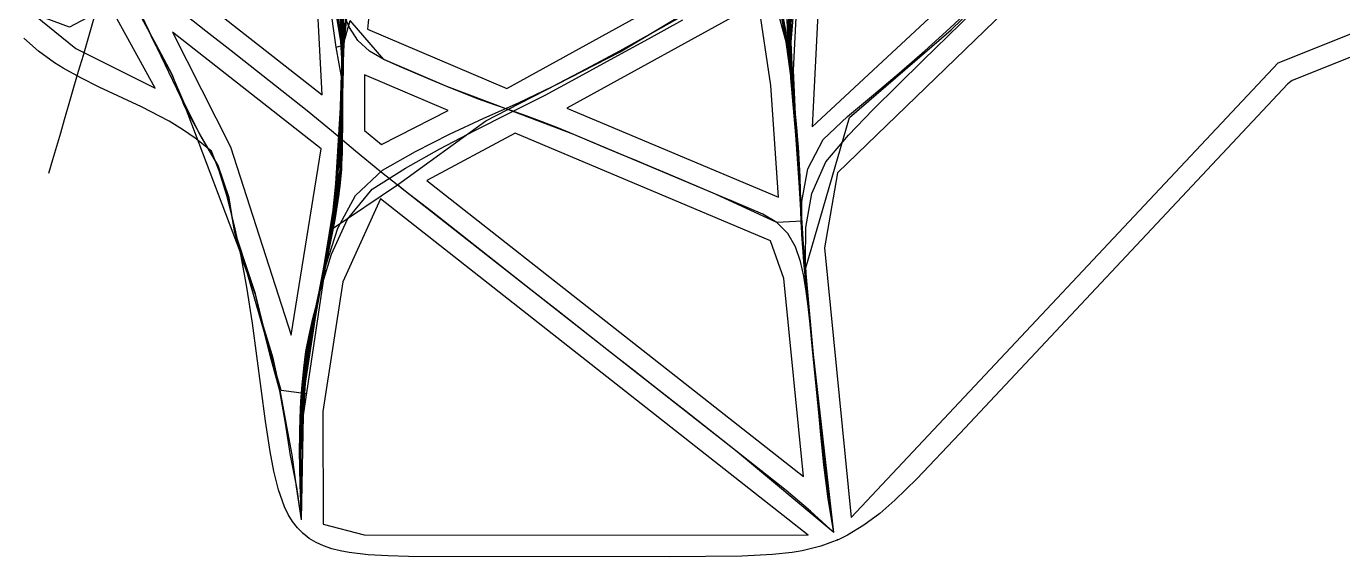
# Model space of a CAD drawing. Header units: metres. Extents: x 465982 to 489928, y 209046 to 231790.
# Drawn here: x 471923 to 476015, y 209046 to 210695 of the extents above; entities that cross this region are included whole.
import ezdxf

# ---------------------------------------------------------------- set-up
doc = ezdxf.new("R2010")
doc.units = ezdxf.units.M
for name, color, linetype in [('ANCHORS_OUTSIDE', 30, 'CONTINUOUS'), ('CELL', 1, 'CONTINUOUS'), ('GREEN_CORRIDOR_EDGES', 3, 'CONTINUOUS'), ('GREEN_CORRIDOR_PARCELS', 3, 'CONTINUOUS'), ('WOOL_PARCELS', 32, 'CONTINUOUS'), ('WOOL_ROADS_L1', 30, 'CONTINUOUS'), ('WOOL_ROADS_L2', 94, 'CONTINUOUS'), ('WOOL_THREADS', 8, 'CONTINUOUS')]:
    doc.layers.add(name, color=color, linetype=linetype)

msp = doc.modelspace()

# ---------------------------------------------------------------- linework, layer by layer
at = {"layer": 'ANCHORS_OUTSIDE'}
for p in [(472783.4, 209117.57), (474445.003, 209097.983)]:
    msp.add_point(p, dxfattribs=at)
at = {"layer": 'CELL'}
msp.add_lwpolyline([(477859.17, 211327.58), (475857.9, 210527), (475844.94, 210516.35), (474825.17, 209428.63), (474691.47, 209288.23), (474623.15, 209221.43), (474576.12, 209180.3), (474527.19, 209143.58), (474475.76, 209112.62), (474448.97, 209099.61), (474421.44, 209088.32), (474393.18, 209078.72), (474334.6, 209064.27), (474304.39, 209059.16), (474242.54, 209052.25), (474147.34, 209047.48), (473921.19, 209045.64), (473111.45, 209046.52), (473047.92, 209048.05), (472985.99, 209051.47), (472926.95, 209058.25), (472899.01, 209063.49), (472872.42, 209070.29), (472847.4, 209078.92), (472824.13, 209089.57), (472802.77, 209102.42), (472783.4, 209117.57), (472766.06, 209135.04), (472750.72, 209154.8), (472737.28, 209176.73), (472725.61, 209200.65), (472706.76, 209253.53), (472692.49, 209311.48), (472681.19, 209372.62), (472667.15, 209467.34), (472626.34, 209772.2), (472608.63, 209884.27), (472591.09, 209979.91), (472570.6, 210074.92), (472546.27, 210168.94), (472522.19, 210246.14), (472499.32, 210307.09), (472448.37, 210347.57), (472408.15, 210374.72), (472366.71, 210399.97), (472280.81, 210445.09), (472149.39, 210506.2), (472092.41, 210534.58), (472037.56, 210565.22), (472011.25, 210581.73), (471961.43, 210617.74), (471915.84, 210658.27)], dxfattribs=at)
at = {"layer": 'GREEN_CORRIDOR_EDGES'}
msp.add_lwpolyline([(471993.457, 210238.737), (472005.658, 210280.67), (472017.834, 210322.363), (472030.034, 210364.214), (472042.2, 210405.88), (472056.644, 210455.634), (472071.265, 210505.777), (472085.848, 210555.862), (472100.463, 210605.97), (472117.119, 210663.322), (472134.153, 210721.837)], dxfattribs=at)
at = {"layer": 'GREEN_CORRIDOR_PARCELS'}
msp.add_lwpolyline([(472323.22, 210502.925), (472183.257, 210759.163), (472057.407, 210692.622), (471982.222, 210720.219), (471973.162, 210793.653), (472049.727, 210880.304), (471883.154, 211089.009), (471831.555, 210901.516), (471930.214, 210745.532), (472076.797, 210625.826)], close=True, dxfattribs=at)
at = {"layer": 'WOOL_PARCELS'}
for points in [[(474487.859, 209167.085), (475814.327, 210581.939), (479962.849, 212241.497), (475879.686, 211585.047), (475452.403, 211214.215), (474445.15, 210239.153), (474403.999, 210006.828)], [(474366.068, 210382.612), (475094.22, 211060.632), (475457.274, 211504.444), (474618.369, 211362.677), (474446.98, 211009.712), (474384.851, 210754.125)], [(473416.858, 210501.638), (474135.929, 210899.268), (473943.689, 211115.935), (473798.178, 211208.038), (473070.028, 211060.997), (472996.32, 210812.278), (472983.376, 210686.097)], [(472842.519, 210482.308), (472828.106, 210757.648), (472692.537, 210975.671), (472325.252, 210888.877)], [(474261.024, 210164.261), (474237.592, 210511.596), (474199.017, 210768.281), (473603.674, 210440.754)], [(472746.384, 209734.436), (472839.266, 210313.764), (472377.111, 210677.296), (472557.631, 210320.612)], [(473027.625, 210327.409), (473234.727, 210433.129), (472974.004, 210543.999), (472974.777, 210370.764)], [(474339.477, 209294.641), (474277.721, 209910.495), (474236.937, 210028.596), (473442.97, 210362.564), (473168.4, 210216.092)], [(472973.236, 209113.863), (474353.811, 209112.363), (473023.757, 210158.903), (472906.983, 209900.684), (472844.973, 209497.415), (472845.54, 209146.52)]]:
    msp.add_lwpolyline(points, close=True, dxfattribs=at)
at = {"layer": 'WOOL_ROADS_L1'}
for points in [[(474433.228, 209120.532), (474370.19, 209674.668), (474339.623, 210017.535), (474303.768, 210577.817), (474229.72, 210854.161), (474093.803, 211108.955), (473932.77, 211440.918), (473760.086, 211679.77), (473529.499, 211917.008), (473333.327, 212085.051), (473033.546, 212303.898), (472818.511, 212500.944), (472758.618, 212520.357)], [(472778.325, 209160.231), (472784.96, 209485.551), (472870.548, 210063.674), (472885.706, 210205.067), (472905.075, 210526.821), (472886.3, 210630.936), (472865.768, 210776.839), (472848.828, 210838.737), (472653.937, 211100.202), (472567.126, 211207.777), (472488.718, 211296.649), (472478.498, 211317.604), (472440.277, 211541.342)]]:
    msp.add_lwpolyline(points, dxfattribs=at)
at = {"layer": 'WOOL_ROADS_L2'}
for points in [[(474346.124, 209944.611), (474482.568, 210412.115), (474798.077, 210684.829), (475099.472, 210977.695), (475380.931, 211289.295), (475437.387, 211375.974)], [(472794.101, 209552.673), (472715.287, 209562.81), (472600.32, 209962.07), (472414.625, 210451.259), (472233.141, 210830.322)], [(473420.199, 210436.262), (473769.578, 210615.496), (474174.904, 210859.122)], [(472886.3, 210630.936), (472907.656, 210636.751), (472929.91, 210713.395)], [(473420.199, 210436.262), (473230.047, 210508.118), (473034.126, 210591.962), (472929.91, 210713.395)], [(473351.134, 210400.832), (473420.199, 210436.262)], [(474335.002, 210089.74), (474255.802, 210084.671), (474066.079, 210173.352), (473624.893, 210358.912), (473420.199, 210436.262)], [(472870.548, 210063.674), (473077.171, 210202.665), (473351.134, 210400.832)], [(473101.233, 210182.937), (473077.171, 210202.665)], [(474433.228, 209120.532), (474127.721, 209375.593), (473101.233, 210182.937)]]:
    msp.add_lwpolyline(points, dxfattribs=at)
at = {"layer": 'WOOL_THREADS'}
for points in [[(472778.325, 209160.231), (472777.981, 209373.148), (472790.553, 209585.618), (472822.889, 209795.908), (472861.315, 210005.028), (472890.973, 210215.372), (472901.635, 210427.512), (472908.198, 210639.957), (472928.813, 210851.222), (472992.266, 211054.586), (473078.257, 211249.223), (473174.058, 211439.382), (473287.099, 211619.785), (473420.545, 211785.893), (473563.175, 211944.174), (473702.072, 212106.021), (473815.898, 212285.931), (473892.278, 212485.338), (473952.266, 212690.167), (474007.118, 212896.351), (474061.465, 213102.946), (474126.277, 213306.274), (474212.949, 213501.584)], [(474433.228, 209120.532), (474406.358, 209325.555), (474383.91, 209531.131), (474363.474, 209736.559), (474344.816, 209941.962), (474329.479, 210147.307), (474316.976, 210353.046), (474307.684, 210558.546), (474318.063, 210763.843), (474366.685, 210963.862), (474442.783, 211154.9), (474532.684, 211340.046), (474627.22, 211523.161), (474718.563, 211707.849), (474802.628, 211895.627), (474877.402, 212087.394), (474946.833, 212280.965), (475013.866, 212475.177), (475083.386, 212668.152), (475166.233, 212855.473), (475277.089, 213027.502), (475412.43, 213181.532), (475553.313, 213330.623), (475679.305, 213492.675)], [(474433.228, 209120.532), (474407.539, 209310.294), (474386.575, 209500.376), (474367.549, 209690.149), (474349.712, 209880.316), (474334.449, 210071.227), (474322.949, 210262.782), (474309.088, 210454.275), (474300.614, 210646.056), (474316.206, 210837.161)], [(472778.325, 209160.231), (472774.625, 209288.598), (472773.781, 209415.948), (472778.991, 209543.693), (472794.944, 209670.485), (472820.008, 209796.074), (472847.665, 209921.166), (472874.278, 210046.384), (472895.968, 210172.335), (472906.214, 210299.461), (472907.331, 210427.349), (472906.76, 210555.375), (472902.815, 210683.46), (472904.803, 210811.729)], [(472778.325, 209160.231), (472776.993, 209346.509), (472784.406, 209532.144), (472805.606, 209716.906), (472839.94, 209899.804), (472873.077, 210082.81), (472895.528, 210267.679), (472903.819, 210453.795), (472911.109, 210640.071), (472930.116, 210825.365)], [(474433.228, 209120.532), (474416.842, 209225.031), (474403.565, 209328.519), (474393.193, 209432.382), (474383.135, 209536.485), (474372.961, 209640.327), (474362.628, 209744.191), (474352.293, 209848.088), (474342.442, 209951.787), (474334.279, 210055.759), (474329.564, 210160.134), (474325.982, 210264.886), (474319.172, 210369.651), (474309.13, 210474.359), (474297.617, 210579.078), (474283.128, 210683.454), (474260.81, 210786.4)], [(474433.228, 209120.532), (474411.968, 209272.351), (474394.755, 209424.069), (474379.151, 209576.047), (474363.997, 209728.511), (474349.402, 209880.624), (474336.52, 210033.407), (474327.286, 210186.163), (474318.418, 210339.529), (474306.686, 210492.506), (474298.251, 210645.81), (474304.597, 210799.121)], [(472778.325, 209160.231), (472776.254, 209229.367), (472774.595, 209297.001), (472773.534, 209363.631), (472773.621, 209429.835), (472775.575, 209496), (472779.384, 209562.256), (472786.393, 209628.434), (472795.822, 209694.739), (472808.814, 209760.278), (472824.672, 209825.4), (472839.972, 209890.711), (472854.492, 209955.801), (472868.015, 210020.912), (472880.571, 210086.575), (472891.063, 210152.812), (472899.28, 210219.24), (472903.463, 210286.165), (472903.983, 210353.228), (472904.775, 210420.536), (472906.112, 210487.878), (472907.305, 210555.119), (472905.132, 210622.426), (472898.349, 210688.781), (472886.573, 210754.672)], [(472778.325, 209160.231), (472776.014, 209243.415), (472774.382, 209324.864), (472774.61, 209405.579), (472776.662, 209486.434), (472781.582, 209567.059), (472791.018, 209647.435), (472804.08, 209727.514), (472821.497, 209806.936), (472839.116, 209885.901), (472856.258, 209965.046), (472872.276, 210044.314), (472886.54, 210123.806), (472897.679, 210203.898), (472903.301, 210284.44), (472904.394, 210365.113), (472905.494, 210445.805), (472906.66, 210526.933), (472904.883, 210607.739), (472896.93, 210687.61), (472881.358, 210766.552)], [(472778.325, 209160.231), (472775.452, 209275.238), (472774.536, 209388.924), (472777.796, 209502.554), (472787.239, 209616.083), (472804.034, 209728.83), (472828.292, 209840.59), (472853.073, 209952.3), (472876.103, 210064.261), (472894.877, 210176.785), (472904.259, 210290.252), (472906.165, 210404.134), (472907.007, 210518.089), (472905.314, 210631.989), (472902.072, 210745.434)], [(472778.325, 209160.231), (472775.822, 209269.204), (472774.763, 209376.789), (472776.845, 209484.192), (472783.975, 209591.059), (472798.523, 209697.069), (472820.333, 209801.657), (472843.391, 209905.711), (472865.514, 210010.031), (472884.881, 210114.961), (472898.656, 210220.842), (472904.46, 210327.35), (472906.246, 210434.271), (472906.706, 210541.491), (472901.11, 210648.404), (472883.144, 210753.952)], [(474433.228, 209120.532), (474418.606, 209214.248), (474406.485, 209306.56), (474396.943, 209398.789), (474387.838, 209490.674), (474378.81, 209581.9), (474369.68, 209673.561), (474360.446, 209765.598), (474351.239, 209858.02), (474342.517, 209950.411), (474335.016, 210042.925), (474330.538, 210135.242), (474328.282, 210227.699), (474323.509, 210319.828), (474315.605, 210411.999), (474306.171, 210504.347), (474295.797, 210596.734), (474283.35, 210689.007), (474265.305, 210780.341)], [(474433.228, 209120.532), (474416.89, 209224.848), (474403.636, 209328.135), (474393.271, 209431.763), (474383.23, 209535.587), (474373.08, 209639.115), (474362.773, 209742.624), (474352.454, 209846.09), (474342.582, 209949.516), (474334.413, 210053.078), (474329.805, 210156.875), (474326.382, 210261.197), (474319.716, 210365.446), (474309.934, 210469.505), (474299.046, 210573.579), (474289.927, 210677.735), (474287.243, 210782.057)], [(474433.228, 209120.532), (474413.577, 209259.492), (474397.623, 209398.085), (474383.232, 209536.389), (474369.361, 209674.494), (474355.738, 209812.948), (474343.286, 209950.871), (474333.702, 210089.053), (474327.608, 210228.037), (474318.186, 210366.63), (474305.112, 210505.034), (474293.947, 210643.786), (474294.028, 210782.802)], [(474433.228, 209120.532), (474410.445, 209285.723), (474391.922, 209450.567), (474375.109, 209615.778), (474359.023, 209780.672), (474344.119, 209946.226), (474332.163, 210111.874), (474323.026, 210277.495), (474310.184, 210443.168), (474298.201, 210608.926), (474299.222, 210775.308)], [(474433.228, 209120.532), (474417.195, 209224.536), (474404.016, 209327.469), (474393.538, 209430.691), (474383.429, 209534.062), (474373.264, 209637.072), (474362.899, 209739.965), (474352.326, 209842.668), (474341.959, 209945.295), (474333.91, 210047.93), (474334.421, 210150.643), (474352.401, 210251.908), (474400.023, 210343.24), (474476.187, 210414.953), (474556.616, 210482.18), (474636.806, 210549.805), (474715.907, 210618.786), (474793.859, 210689.137), (474870.736, 210760.721)], [(472778.325, 209160.231), (472764.571, 209262.289), (472744.706, 209360.812), (472728.622, 209460.565), (472711.575, 209561.44), (472683.898, 209659.519), (472659.142, 209758.845), (472635.084, 209860.669), (472598.684, 209959.161), (472570.717, 210058.092), (472553.325, 210161.472), (472519.215, 210262.808), (472465.148, 210354.662), (472414.626, 210447.195), (472376.952, 210545.366), (472326.418, 210638.348), (472276.129, 210731.607)], [(472778.325, 209160.231), (472763.102, 209262.511), (472749.328, 209362.347), (472730.83, 209461.902), (472712.75, 209563.111), (472690.485, 209662.88), (472660.915, 209761.18), (472635.436, 209863.036), (472602.258, 209962.801), (472570.575, 210061.193), (472551.48, 210164.383), (472517.802, 210265.88), (472463.596, 210357.612), (472415.898, 210451.857), (472374.491, 210548.722), (472323.148, 210641.697), (472277.455, 210737.531)], [(474433.228, 209120.532), (474360.547, 209187.34), (474285.61, 209251.11), (474206.705, 209313.383), (474127.721, 209375.593), (474048.748, 209437.788), (473969.783, 209499.967), (473890.823, 209562.133), (473811.867, 209624.28), (473732.91, 209686.412), (473653.949, 209748.542), (473574.999, 209810.663), (473496.058, 209872.773), (473417.108, 209934.866), (473338.134, 209996.933), (473259.156, 210058.991), (473180.179, 210121.04), (473101.233, 210182.937), (473022.577, 210244.639), (472946.562, 210307), (472872.202, 210369.868), (472796.601, 210432.705), (472717.883, 210494.734), (472639.099, 210556.706), (472560.31, 210618.659), (472481.502, 210680.601), (472402.719, 210742.533)], [(472778.325, 209160.231), (472776.364, 209215.559), (472774.628, 209269.426), (472773.178, 209321.907), (472772.672, 209373.538), (472772.927, 209425.107), (472774.473, 209476.991), (472777.009, 209528.686), (472780.249, 209580.562), (472785.364, 209632.019), (472791.981, 209683.659), (472801.924, 209735.076), (472814.26, 209786.22), (472827.439, 209837.058), (472839.728, 209888.202), (472851.229, 209939.393), (472862.272, 209990.496), (472872.838, 210042.062), (472882.742, 210093.755), (472891.495, 210145.78), (472899.264, 210197.826), (472903.949, 210250.408), (472905.508, 210303.037), (472904.782, 210355.997), (472904.833, 210409.193), (472905.771, 210462.251), (472907.702, 210515.334), (472908.816, 210568.499), (472907.754, 210621.488), (472904.131, 210673.813), (472897.401, 210726.192)], [(472778.325, 209160.231), (472775.528, 209255.86), (472773.625, 209349.964), (472773.834, 209443.349), (472777.815, 209536.409), (472787.581, 209629.034), (472802.38, 209721.686), (472822.611, 209813.429), (472843.225, 209904.7), (472863.077, 209996.241), (472881.233, 210088.093), (472895.595, 210180.886), (472902.892, 210274.384), (472904.42, 210368.153), (472905.558, 210462.051), (472906.557, 210555.973), (472901.679, 210649.923), (472887.311, 210743.021)], [(472778.325, 209160.231), (472774.198, 209317.414), (472776.912, 209473.967), (472791.394, 209629.914), (472818.349, 209784.677), (472850.324, 209938.554), (472879.384, 210093.179), (472898.489, 210249.707), (472904.512, 210407.28), (472906.483, 210565.06), (472907.755, 210722.836)], [(472778.325, 209160.231), (472775.388, 209276), (472774.451, 209390.471), (472777.759, 209504.95), (472787.365, 209619.296), (472804.321, 209732.992), (472828.994, 209845.683), (472856.559, 209957.831), (472891.243, 210067.798), (472946.017, 210169.119), (473030.604, 210248.173), (473133.383, 210305.954), (473238.588, 210359.659), (473345.267, 210409.801), (473452.77, 210457.698), (473559.079, 210508.192), (473663.796, 210562.75), (473767.757, 210618.895), (473871.188, 210676.09), (473974.075, 210734.32)], [(472778.325, 209160.231), (472774.635, 209303.621), (472774.573, 209446.345), (472783.048, 209588.712), (472803.311, 209729.584), (472833.721, 209868.941), (472863.812, 210008.61), (472888.18, 210149.354), (472902.651, 210291.273), (472905.999, 210434.051), (472906.691, 210577.188), (472906.756, 210720.289)], [(472778.325, 209160.231), (472775.517, 209280.096), (472775.084, 209398.853), (472779.427, 209517.937), (472790.305, 209636.666), (472809.205, 209754.841), (472837.008, 209871.391), (472871.892, 209986.157), (472921.426, 210095.691), (472998.579, 210188.379), (473101.968, 210253.975), (473208.951, 210313.881), (473317.089, 210371.568), (473426.592, 210426.161), (473535.702, 210481.094), (473643.131, 210539.333), (473750.158, 210598.094), (473857.114, 210656.874), (473963.966, 210715.658)], [(472778.325, 209160.231), (472775.769, 209275.199), (472775.16, 209388.84), (472778.658, 209502.411), (472788.185, 209615.877), (472804.777, 209728.595), (472828.498, 209840.404), (472852.767, 209952.157), (472875.352, 210064.136), (472893.81, 210176.629), (472903.325, 210289.989), (472905.634, 210403.749), (472906.788, 210517.559), (472905.647, 210631.283), (472903.415, 210744.568)], [(472778.325, 209160.231), (472776.087, 209332.822), (472781.683, 209504.725), (472800.321, 209676.056), (472831.032, 209845.809), (472863.445, 210015.397), (472889.076, 210186.398), (472899.983, 210359.026), (472905.144, 210532.082), (472911.097, 210704.724)], [(472778.325, 209160.231), (472776.915, 209359.549), (472785.756, 209558.359), (472811.835, 209755.878), (472849.242, 209951.535), (472880.76, 210148.115), (472896.718, 210346.383), (472903.229, 210545.206), (472909.952, 210743.916)], [(474433.228, 209120.532), (474425.067, 209170.536), (474417.313, 209219.102), (474410.657, 209266.26), (474405.242, 209312.831), (474400.912, 209359.248), (474396.398, 209405.956), (474391.789, 209452.468), (474387.119, 209499.257), (474382.502, 209545.494), (474377.877, 209591.878), (474373.263, 209638.111), (474368.619, 209684.306), (474363.845, 209731.155), (474358.945, 209777.702), (474353.725, 209824.641), (474347.824, 209871.418), (474340.556, 209918.259), (474330.241, 209964.259), (474314.737, 210009.158), (474290.717, 210050.597), (474255.802, 210084.671), (474212.602, 210110.951), (474163.953, 210132.086), (474115.032, 210152.742), (474066.079, 210173.352), (474017.11, 210193.958), (473968.127, 210214.564), (473919.129, 210235.173), (473870.116, 210255.788), (473821.092, 210276.41), (473772.058, 210297.037), (473723.017, 210317.669), (473673.965, 210338.302), (473624.893, 210358.912), (473575.769, 210379.138), (473526.624, 210398.384), (473477.288, 210416.647), (473427.778, 210434.153), (473378.108, 210451.393), (473328.539, 210469.169), (473279.153, 210488.057), (473230.047, 210508.118), (473181.049, 210528.957), (473132.018, 210549.821), (473082.962, 210570.682), (473034.126, 210591.962), (472990.373, 210618.422), (472954.182, 210651.67), (472927.519, 210691.895), (472908.023, 210735.843)], [(474433.228, 209120.532), (474423.337, 209181.811), (474414.675, 209241.129), (474407.435, 209299.648), (474401.511, 209357.595), (474395.586, 209415.929), (474389.67, 209474.406), (474383.766, 209533.241), (474377.915, 209591.827), (474372.101, 209650.241), (474366.254, 209708.99), (474360.462, 209767.249), (474354.687, 209825.874), (474349.007, 209884.491), (474343.481, 209943.811), (474338.363, 210002.868), (474333.984, 210062.129), (474330.824, 210121.789), (474328.716, 210181.185), (474326.853, 210241.093), (474323.663, 210300.92), (474319.075, 210361.166), (474313.289, 210421.235), (474306.769, 210481.294), (474299.773, 210541.593), (474292.011, 210601.62), (474282.992, 210661.631), (474271.583, 210720.981)], [(474433.228, 209120.532), (474420.238, 209202.532), (474409.388, 209283.055), (474400.92, 209362.854), (474392.764, 209443.139), (474384.7, 209523.579), (474376.705, 209603.729), (474368.74, 209683.604), (474360.706, 209764.11), (474352.717, 209844.873), (474344.943, 209925.659), (474338.023, 210006.149), (474332.701, 210086.778), (474329.443, 210168.052), (474326.744, 210249.627), (474321.783, 210331.017), (474314.637, 210412.525), (474306.229, 210494.236), (474296.983, 210575.918), (474286.354, 210657.434), (474272.291, 210738.286)], [(474433.228, 209120.532), (474421.712, 209191.745), (474411.739, 209261.338), (474403.543, 209330.24), (474396.782, 209399.399), (474390.067, 209468.204), (474383.271, 209537.201), (474376.46, 209605.995), (474369.639, 209674.609), (474362.757, 209743.577), (474355.856, 209812.556), (474349.05, 209880.926), (474342.417, 209949.825), (474336.357, 210018.793), (474332.303, 210087.874), (474329.856, 210157.605), (474327.984, 210227.886), (474324.475, 210297.916), (474319.115, 210368.23), (474312.232, 210438.63), (474304.446, 210509.087), (474296.019, 210579.663), (474286.421, 210650.062), (474274.114, 210719.941)], [(474433.228, 209120.532), (474415.609, 209226.11), (474402.136, 209330.859), (474392.368, 209436.116), (474382.666, 209541.417), (474372.426, 209646.626), (474361.68, 209752.145), (474350.654, 209857.752), (474340.255, 209963.282), (474332.613, 210069.282), (474328.678, 210176.176), (474325.251, 210283.448), (474317.739, 210390.76), (474307.006, 210498.154), (474296.76, 210605.669), (474290.706, 210713.804)], [(474433.228, 209120.532), (474408.746, 209296.61), (474389.175, 209472.466), (474371.493, 209648.795), (474354.514, 209825.514), (474339.246, 210002.344), (474327.329, 210179.681), (474315.335, 210357.476), (474300.015, 210534.796), (474293.068, 210712.191)], [(474433.228, 209120.532), (474415.044, 209245.462), (474400.578, 209369.698), (474387.526, 209494.693), (474374.99, 209618.983), (474362.506, 209743.013), (474350.228, 209867.038), (474339.345, 209991.259), (474331.782, 210116.133), (474327.119, 210241.129), (474318.957, 210365.942), (474307.259, 210490.553), (474296.621, 210615.321), (474293.078, 210740.813)], [(474433.228, 209120.532), (474417.031, 209226.214), (474403.694, 209330.893), (474393.016, 209435.991), (474382.676, 209541.223), (474372.241, 209646.435), (474361.713, 209751.942), (474351.828, 209857.642), (474345.046, 209963.481), (474346.896, 210069.696), (474365.544, 210174.98), (474409.013, 210273.42), (474479.328, 210356.769), (474554.868, 210435.413), (474631.988, 210512.366), (474709.748, 210588.547), (474787.774, 210664.346), (474865.886, 210739.962)]]:
    msp.add_lwpolyline(points, dxfattribs=at)

doc.saveas('drawing.dxf')
